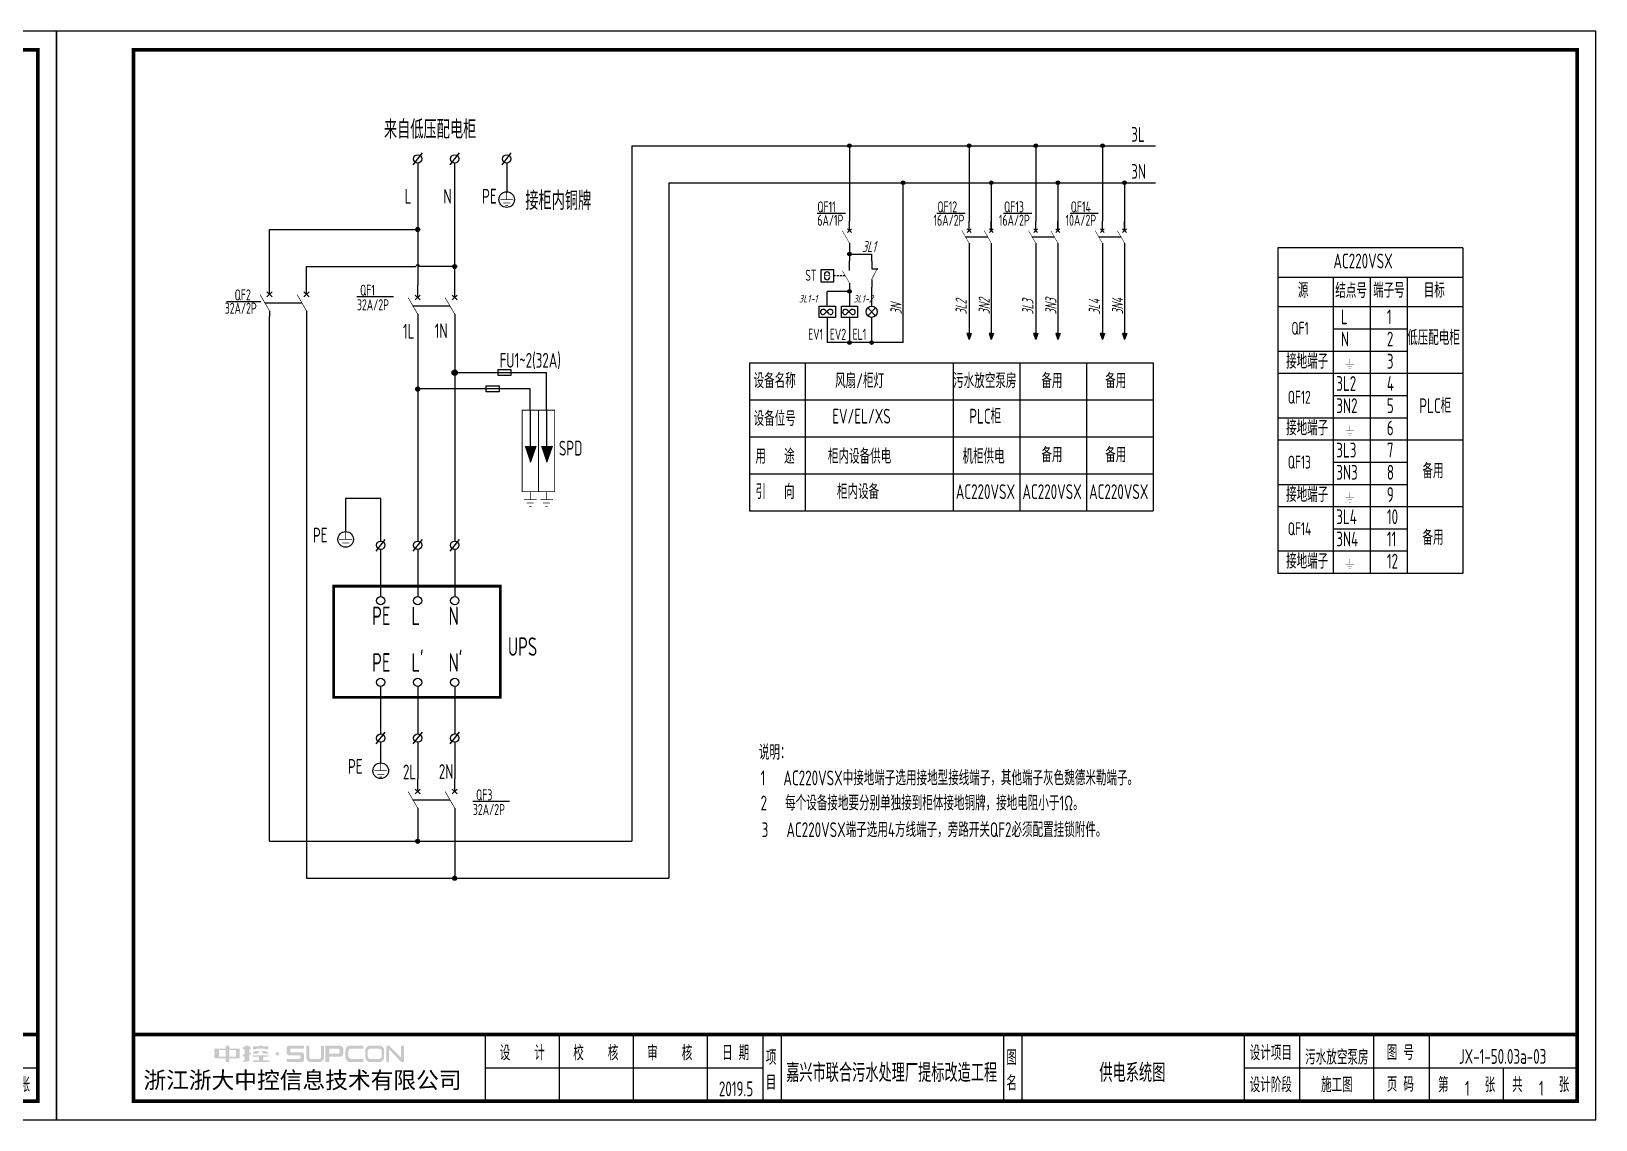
# Model space of a CAD drawing. Header units: millimetres. Extents: x 30557 to 235556, y -116603 to -73383.
# Drawn here: x 130521 to 134747, y -93635 to -90695 of the extents above; entities that cross this region are included whole.
import ezdxf
from ezdxf.enums import TextEntityAlignment as Align

# ---------------------------------------------------------------- set-up
doc = ezdxf.new("R2010")
doc.units = ezdxf.units.MM
doc.linetypes.add('DASHED2', pattern=[0.375, 0.25, -0.125])
doc.linetypes.add('ZWCAD_ISO02W100', pattern=[15, 12, -3])
for name, color, linetype in [('1', 3, 'Continuous'), ('ABDE_DENG', 4, 'Continuous'), ('AXIS', 4, 'Continuous'), ('HZ', 7, 'Continuous'), ('文本层', 2, 'Continuous')]:
    doc.layers.add(name, color=color, linetype=linetype)
doc.layers.add('_Drawing', color=7, linetype='Continuous', lineweight=25)
doc.styles.add('supcon', font='sceie.shx', dxfattribs={"width": 0.75, "height": 40, "bigfont": 'sceic.shx'})
doc.styles.add('SYS', font='romans.shx', dxfattribs={"width": 0.7})
doc.styles.add('Title', font='', dxfattribs={"height": 45})
doc.styles.add('宋体', font='')
doc.styles.get('Title').set_extended_font_data('SimHei')
doc.styles.get('宋体').set_extended_font_data('SimSun')

# ---------------------------------------------------------------- blocks, each defined once
blk = doc.blocks.new('S_301')
at = {"color": 0, "const_width": 0.3}
blk.add_lwpolyline([(0, -7.5), (-4.3, -0.06)], dxfattribs=at)
at = {"color": 0}
for points in [[(0, 0), (0, 5.72)], [(0, -7.5), (0, -10)]]:
    blk.add_lwpolyline(points, dxfattribs=at)
at = {"layer": 'HZ', "color": 7, "linetype": 'Continuous', "style": 'SYS', "width": 0.7, "flags": 1}
for tag in ['XYVALUE', 'VALUE']:
    blk.add_attdef(tag, text='', height=0.02, dxfattribs=at).set_placement((-0.55, 8.72), align=Align.MIDDLE)
blk = doc.blocks.new('1P断路器')
at = {"layer": '1', "color": 4}
for p, q in [((10913.1, 36538.9), (10903.8, 36530.3)), ((10913.1, 36530.3), (10903.8, 36538.9))]:
    blk.add_line(p, q, dxfattribs=at)
at = {"layer": 'ABDE_DENG', "linetype": 'Continuous', "xscale": 4, "yscale": 4, "zscale": 4}
blk.add_blockref('S_301', (10908.5, 36534.6), dxfattribs=at)
blk = doc.blocks.new('中控·SUPCON')
at = {"linetype": 'Continuous'}
h = blk.add_hatch(color=2, dxfattribs=at)
h.dxf.hatch_style = 1
h.paths.add_polyline_path([(34, 33), (20, 33), (20, 37), (15, 37), (15, 36), (15, 33), (0, 33), (0, 20), (13, 20), (15, 20), (15, 15), (20, 15), (20, 20), (22, 20), (34, 20)])
h.paths.add_polyline_path([(20, 30), (20, 31), (29, 31), (29, 22), (20, 22)], flags=16)
h.paths.add_polyline_path([(15, 30), (15, 22), (6, 22), (6, 31), (15, 31)], flags=16)
h.paths.add_polyline_path([(47, 32), (49, 32), (49, 35), (47, 35), (47, 37), (41, 37), (41, 35), (38, 35), (38, 32), (41, 32), (41, 25.8), (38, 25), (38, 22), (41, 22.8), (41, 18.3), (39, 17), (39, 15), (47, 16), (47, 24.5), (49, 25), (49, 28), (47, 27.5)])
h.paths.add_polyline_path([(61, 30), (55, 30), (52, 28), (52, 26), (58, 26)])
h.paths.add_polyline_path([(73, 28), (71, 28), (70, 30), (64, 30), (66, 26), (73, 26)])
h.paths.add_polyline_path([(73, 36), (64.6, 36), (64.6, 37), (60.4, 37), (60.4, 36), (52, 36), (52, 32), (56.8, 32), (56.8, 33.1), (68.2, 33.1), (68.2, 32), (73, 32)])
h.paths.add_polyline_path([(66, 22), (73, 22), (73, 24), (52, 24), (52, 22), (60, 22), (60, 17), (52, 17), (52, 15), (74, 15), (74, 17), (66, 17)])
h.paths.add_polyline_path([(82.7, 26.1, 1), (87.6, 26.1, 1)])
h.paths.add_polyline_path([(118, 28), (103.5, 28, -0.414214), (102.5, 29), (102.5, 32, -0.414214), (103.5, 33), (121, 33), (121, 37), (100.5, 37, 0.414214), (97.5, 34), (97.5, 27, 0.414214), (100.5, 24), (115, 24, -0.414214), (116, 23), (116, 20, -0.414214), (115, 19), (97.5, 19), (97.5, 15), (118, 15, 0.414214), (121, 18), (121, 25, 0.414214)])
h.paths.add_polyline_path([(128, 37), (124, 37), (124, 36), (124, 21, 0.414214), (130, 15), (142, 15, 0.414214), (148, 21), (148, 37), (144, 37), (144, 22, -0.414214), (141, 19), (131, 19, -0.414214), (128, 22)])
h.paths.add_polyline_path([(174, 26), (174, 33, 0.414214), (170, 37), (150, 37), (150, 36), (150, 15), (155, 15), (155, 22), (170, 22, 0.414214)])
h.paths.add_polyline_path([(167, 26), (155, 26), (155, 33), (167, 33, -0.414214), (169, 31), (169, 28, -0.414214)], flags=16)
h.paths.add_polyline_path([(201, 19), (185, 19, -0.414214), (181, 23), (181, 29, -0.414214), (185, 33), (201, 33), (201, 37), (183, 37, 0.414214), (177, 31), (177, 21, 0.414214), (183, 15), (201, 15)])
h.paths.add_polyline_path([(229, 21), (229, 31, 0.414214), (223, 37), (210, 37, 0.414214), (204, 31), (204, 21, 0.414214), (210, 15), (223, 15, 0.414214)])
h.paths.add_polyline_path([(207, 23), (207, 29, -0.414214), (211, 33), (222, 33, -0.414214), (226, 29), (226, 23, -0.414214), (222, 19), (211, 19, -0.414214)], flags=16)
h.paths.add_polyline_path([(236, 32.1), (252, 15), (256, 15), (256, 37), (252, 37), (252, 21), (236, 37), (232, 37), (232, 36), (232, 15), (236, 15)])
h = blk.add_hatch(color=2, dxfattribs=at)
h.dxf.hatch_style = 1
h.paths.add_polyline_path([(34, 33), (20, 33), (20, 37), (15, 37), (15, 36), (15, 33), (0, 33), (0, 20), (13, 20), (15, 20), (15, 15), (20, 15), (20, 20), (22, 20), (34, 20)])
h.paths.add_polyline_path([(20, 30), (20, 31), (29, 31), (29, 22), (20, 22)], flags=16)
h.paths.add_polyline_path([(15, 30), (15, 22), (6, 22), (6, 31), (15, 31)], flags=16)
h.paths.add_polyline_path([(47, 32), (49, 32), (49, 35), (47, 35), (47, 37), (41, 37), (41, 35), (38, 35), (38, 32), (41, 32), (41, 25.8), (38, 25), (38, 22), (41, 22.8), (41, 18.3), (39, 17), (39, 15), (47, 16), (47, 24.5), (49, 25), (49, 28), (47, 27.5)])
h.paths.add_polyline_path([(61, 30), (55, 30), (52, 28), (52, 26), (58, 26)])
h.paths.add_polyline_path([(73, 28), (71, 28), (70, 30), (64, 30), (66, 26), (73, 26)])
h.paths.add_polyline_path([(73, 36), (64.6, 36), (64.6, 37), (60.4, 37), (60.4, 36), (52, 36), (52, 32), (56.8, 32), (56.8, 33.1), (68.2, 33.1), (68.2, 32), (73, 32)])
h.paths.add_polyline_path([(66, 22), (73, 22), (73, 24), (52, 24), (52, 22), (60, 22), (60, 17), (52, 17), (52, 15), (74, 15), (74, 17), (66, 17)])
h.paths.add_polyline_path([(82.7, 26.1, 1), (87.6, 26.1, 1)])
h.paths.add_polyline_path([(118, 28), (103.5, 28, -0.414214), (102.5, 29), (102.5, 32, -0.414214), (103.5, 33), (121, 33), (121, 37), (100.5, 37, 0.414214), (97.5, 34), (97.5, 27, 0.414214), (100.5, 24), (115, 24, -0.414214), (116, 23), (116, 20, -0.414214), (115, 19), (97.5, 19), (97.5, 15), (118, 15, 0.414214), (121, 18), (121, 25, 0.414214)])
h.paths.add_polyline_path([(128, 37), (124, 37), (124, 36), (124, 21, 0.414214), (130, 15), (142, 15, 0.414214), (148, 21), (148, 37), (144, 37), (144, 22, -0.414214), (141, 19), (131, 19, -0.414214), (128, 22)])
h.paths.add_polyline_path([(174, 26), (174, 33, 0.414214), (170, 37), (150, 37), (150, 36), (150, 15), (155, 15), (155, 22), (170, 22, 0.414214)])
h.paths.add_polyline_path([(167, 26), (155, 26), (155, 33), (167, 33, -0.414214), (169, 31), (169, 28, -0.414214)], flags=16)
h.paths.add_polyline_path([(201, 19), (185, 19, -0.414214), (181, 23), (181, 29, -0.414214), (185, 33), (201, 33), (201, 37), (183, 37, 0.414214), (177, 31), (177, 21, 0.414214), (183, 15), (201, 15)])
h.paths.add_polyline_path([(229, 21), (229, 31, 0.414214), (223, 37), (210, 37, 0.414214), (204, 31), (204, 21, 0.414214), (210, 15), (223, 15, 0.414214)])
h.paths.add_polyline_path([(207, 23), (207, 29, -0.414214), (211, 33), (222, 33, -0.414214), (226, 29), (226, 23, -0.414214), (222, 19), (211, 19, -0.414214)], flags=16)
h.paths.add_polyline_path([(236, 32.1), (252, 15), (256, 15), (256, 37), (252, 37), (252, 21), (236, 37), (232, 37), (232, 36), (232, 15), (236, 15)])
h = blk.add_hatch(color=2, dxfattribs=at)
h.dxf.hatch_style = 1
h.paths.add_polyline_path([(34, 33), (20, 33), (20, 37), (15, 37), (15, 36), (15, 33), (0, 33), (0, 20), (13, 20), (15, 20), (15, 15), (20, 15), (20, 20), (22, 20), (34, 20)])
h.paths.add_polyline_path([(20, 30), (20, 31), (29, 31), (29, 22), (20, 22)], flags=16)
h.paths.add_polyline_path([(15, 30), (15, 22), (6, 22), (6, 31), (15, 31)], flags=16)
h.paths.add_polyline_path([(47, 32), (49, 32), (49, 35), (47, 35), (47, 37), (41, 37), (41, 35), (38, 35), (38, 32), (41, 32), (41, 25.8), (38, 25), (38, 22), (41, 22.8), (41, 18.3), (39, 17), (39, 15), (47, 16), (47, 24.5), (49, 25), (49, 28), (47, 27.5)])
h.paths.add_polyline_path([(61, 30), (55, 30), (52, 28), (52, 26), (58, 26)])
h.paths.add_polyline_path([(73, 28), (71, 28), (70, 30), (64, 30), (66, 26), (73, 26)])
h.paths.add_polyline_path([(73, 36), (64.6, 36), (64.6, 37), (60.4, 37), (60.4, 36), (52, 36), (52, 32), (56.8, 32), (56.8, 33.1), (68.2, 33.1), (68.2, 32), (73, 32)])
h.paths.add_polyline_path([(66, 22), (73, 22), (73, 24), (52, 24), (52, 22), (60, 22), (60, 17), (52, 17), (52, 15), (74, 15), (74, 17), (66, 17)])
h.paths.add_polyline_path([(82.7, 26.1, 1), (87.6, 26.1, 1)])
h.paths.add_polyline_path([(118, 28), (103.5, 28, -0.414214), (102.5, 29), (102.5, 32, -0.414214), (103.5, 33), (121, 33), (121, 37), (100.5, 37, 0.414214), (97.5, 34), (97.5, 27, 0.414214), (100.5, 24), (115, 24, -0.414214), (116, 23), (116, 20, -0.414214), (115, 19), (97.5, 19), (97.5, 15), (118, 15, 0.414214), (121, 18), (121, 25, 0.414214)])
h.paths.add_polyline_path([(128, 37), (124, 37), (124, 36), (124, 21, 0.414214), (130, 15), (142, 15, 0.414214), (148, 21), (148, 37), (144, 37), (144, 22, -0.414214), (141, 19), (131, 19, -0.414214), (128, 22)])
h.paths.add_polyline_path([(174, 26), (174, 33, 0.414214), (170, 37), (150, 37), (150, 36), (150, 15), (155, 15), (155, 22), (170, 22, 0.414214)])
h.paths.add_polyline_path([(167, 26), (155, 26), (155, 33), (167, 33, -0.414214), (169, 31), (169, 28, -0.414214)], flags=16)
h.paths.add_polyline_path([(201, 19), (185, 19, -0.414214), (181, 23), (181, 29, -0.414214), (185, 33), (201, 33), (201, 37), (183, 37, 0.414214), (177, 31), (177, 21, 0.414214), (183, 15), (201, 15)])
h.paths.add_polyline_path([(229, 21), (229, 31, 0.414214), (223, 37), (210, 37, 0.414214), (204, 31), (204, 21, 0.414214), (210, 15), (223, 15, 0.414214)])
h.paths.add_polyline_path([(207, 23), (207, 29, -0.414214), (211, 33), (222, 33, -0.414214), (226, 29), (226, 23, -0.414214), (222, 19), (211, 19, -0.414214)], flags=16)
h.paths.add_polyline_path([(236, 32.1), (252, 15), (256, 15), (256, 37), (252, 37), (252, 21), (236, 37), (232, 37), (232, 36), (232, 15), (236, 15)])
h = blk.add_hatch(color=2, dxfattribs=at)
h.dxf.hatch_style = 1
h.paths.add_polyline_path([(34, 33), (20, 33), (20, 37), (15, 37), (15, 36), (15, 33), (0, 33), (0, 20), (13, 20), (15, 20), (15, 15), (20, 15), (20, 20), (22, 20), (34, 20)])
h.paths.add_polyline_path([(20, 30), (20, 31), (29, 31), (29, 22), (20, 22)], flags=16)
h.paths.add_polyline_path([(15, 30), (15, 22), (6, 22), (6, 31), (15, 31)], flags=16)
h.paths.add_polyline_path([(47, 32), (49, 32), (49, 35), (47, 35), (47, 37), (41, 37), (41, 35), (38, 35), (38, 32), (41, 32), (41, 25.8), (38, 25), (38, 22), (41, 22.8), (41, 18.3), (39, 17), (39, 15), (47, 16), (47, 24.5), (49, 25), (49, 28), (47, 27.5)])
h.paths.add_polyline_path([(61, 30), (55, 30), (52, 28), (52, 26), (58, 26)])
h.paths.add_polyline_path([(73, 28), (71, 28), (70, 30), (64, 30), (66, 26), (73, 26)])
h.paths.add_polyline_path([(73, 36), (64.6, 36), (64.6, 37), (60.4, 37), (60.4, 36), (52, 36), (52, 32), (56.8, 32), (56.8, 33.1), (68.2, 33.1), (68.2, 32), (73, 32)])
h.paths.add_polyline_path([(66, 22), (73, 22), (73, 24), (52, 24), (52, 22), (60, 22), (60, 17), (52, 17), (52, 15), (74, 15), (74, 17), (66, 17)])
h.paths.add_polyline_path([(82.7, 26.1, 1), (87.6, 26.1, 1)])
h.paths.add_polyline_path([(118, 28), (103.5, 28, -0.414214), (102.5, 29), (102.5, 32, -0.414214), (103.5, 33), (121, 33), (121, 37), (100.5, 37, 0.414214), (97.5, 34), (97.5, 27, 0.414214), (100.5, 24), (115, 24, -0.414214), (116, 23), (116, 20, -0.414214), (115, 19), (97.5, 19), (97.5, 15), (118, 15, 0.414214), (121, 18), (121, 25, 0.414214)])
h.paths.add_polyline_path([(128, 37), (124, 37), (124, 36), (124, 21, 0.414214), (130, 15), (142, 15, 0.414214), (148, 21), (148, 37), (144, 37), (144, 22, -0.414214), (141, 19), (131, 19, -0.414214), (128, 22)])
h.paths.add_polyline_path([(174, 26), (174, 33, 0.414214), (170, 37), (150, 37), (150, 36), (150, 15), (155, 15), (155, 22), (170, 22, 0.414214)])
h.paths.add_polyline_path([(167, 26), (155, 26), (155, 33), (167, 33, -0.414214), (169, 31), (169, 28, -0.414214)], flags=16)
h.paths.add_polyline_path([(201, 19), (185, 19, -0.414214), (181, 23), (181, 29, -0.414214), (185, 33), (201, 33), (201, 37), (183, 37, 0.414214), (177, 31), (177, 21, 0.414214), (183, 15), (201, 15)])
h.paths.add_polyline_path([(229, 21), (229, 31, 0.414214), (223, 37), (210, 37, 0.414214), (204, 31), (204, 21, 0.414214), (210, 15), (223, 15, 0.414214)])
h.paths.add_polyline_path([(207, 23), (207, 29, -0.414214), (211, 33), (222, 33, -0.414214), (226, 29), (226, 23, -0.414214), (222, 19), (211, 19, -0.414214)], flags=16)
h.paths.add_polyline_path([(236, 32.1), (252, 15), (256, 15), (256, 37), (252, 37), (252, 21), (236, 37), (232, 37), (232, 36), (232, 15), (236, 15)])
h = blk.add_hatch(color=2, dxfattribs=at)
h.dxf.hatch_style = 1
h.paths.add_polyline_path([(34, 33), (20, 33), (20, 37), (15, 37), (15, 36), (15, 33), (0, 33), (0, 20), (13, 20), (15, 20), (15, 15), (20, 15), (20, 20), (22, 20), (34, 20)])
h.paths.add_polyline_path([(20, 30), (20, 31), (29, 31), (29, 22), (20, 22)], flags=16)
h.paths.add_polyline_path([(15, 30), (15, 22), (6, 22), (6, 31), (15, 31)], flags=16)
h.paths.add_polyline_path([(47, 32), (49, 32), (49, 35), (47, 35), (47, 37), (41, 37), (41, 35), (38, 35), (38, 32), (41, 32), (41, 25.8), (38, 25), (38, 22), (41, 22.8), (41, 18.3), (39, 17), (39, 15), (47, 16), (47, 24.5), (49, 25), (49, 28), (47, 27.5)])
h.paths.add_polyline_path([(61, 30), (55, 30), (52, 28), (52, 26), (58, 26)])
h.paths.add_polyline_path([(73, 28), (71, 28), (70, 30), (64, 30), (66, 26), (73, 26)])
h.paths.add_polyline_path([(73, 36), (64.6, 36), (64.6, 37), (60.4, 37), (60.4, 36), (52, 36), (52, 32), (56.8, 32), (56.8, 33.1), (68.2, 33.1), (68.2, 32), (73, 32)])
h.paths.add_polyline_path([(66, 22), (73, 22), (73, 24), (52, 24), (52, 22), (60, 22), (60, 17), (52, 17), (52, 15), (74, 15), (74, 17), (66, 17)])
h.paths.add_polyline_path([(82.7, 26.1, 1), (87.6, 26.1, 1)])
h.paths.add_polyline_path([(118, 28), (103.5, 28, -0.414214), (102.5, 29), (102.5, 32, -0.414214), (103.5, 33), (121, 33), (121, 37), (100.5, 37, 0.414214), (97.5, 34), (97.5, 27, 0.414214), (100.5, 24), (115, 24, -0.414214), (116, 23), (116, 20, -0.414214), (115, 19), (97.5, 19), (97.5, 15), (118, 15, 0.414214), (121, 18), (121, 25, 0.414214)])
h.paths.add_polyline_path([(128, 37), (124, 37), (124, 36), (124, 21, 0.414214), (130, 15), (142, 15, 0.414214), (148, 21), (148, 37), (144, 37), (144, 22, -0.414214), (141, 19), (131, 19, -0.414214), (128, 22)])
h.paths.add_polyline_path([(174, 26), (174, 33, 0.414214), (170, 37), (150, 37), (150, 36), (150, 15), (155, 15), (155, 22), (170, 22, 0.414214)])
h.paths.add_polyline_path([(167, 26), (155, 26), (155, 33), (167, 33, -0.414214), (169, 31), (169, 28, -0.414214)], flags=16)
h.paths.add_polyline_path([(201, 19), (185, 19, -0.414214), (181, 23), (181, 29, -0.414214), (185, 33), (201, 33), (201, 37), (183, 37, 0.414214), (177, 31), (177, 21, 0.414214), (183, 15), (201, 15)])
h.paths.add_polyline_path([(229, 21), (229, 31, 0.414214), (223, 37), (210, 37, 0.414214), (204, 31), (204, 21, 0.414214), (210, 15), (223, 15, 0.414214)])
h.paths.add_polyline_path([(207, 23), (207, 29, -0.414214), (211, 33), (222, 33, -0.414214), (226, 29), (226, 23, -0.414214), (222, 19), (211, 19, -0.414214)], flags=16)
h.paths.add_polyline_path([(236, 32.1), (252, 15), (256, 15), (256, 37), (252, 37), (252, 21), (236, 37), (232, 37), (232, 36), (232, 15), (236, 15)])
h = blk.add_hatch(color=2, dxfattribs=at)
h.dxf.hatch_style = 1
h.paths.add_polyline_path([(34, 33), (20, 33), (20, 37), (15, 37), (15, 36), (15, 33), (0, 33), (0, 20), (13, 20), (15, 20), (15, 15), (20, 15), (20, 20), (22, 20), (34, 20)])
h.paths.add_polyline_path([(20, 30), (20, 31), (29, 31), (29, 22), (20, 22)], flags=16)
h.paths.add_polyline_path([(15, 30), (15, 22), (6, 22), (6, 31), (15, 31)], flags=16)
h.paths.add_polyline_path([(47, 32), (49, 32), (49, 35), (47, 35), (47, 37), (41, 37), (41, 35), (38, 35), (38, 32), (41, 32), (41, 25.8), (38, 25), (38, 22), (41, 22.8), (41, 18.3), (39, 17), (39, 15), (47, 16), (47, 24.5), (49, 25), (49, 28), (47, 27.5)])
h.paths.add_polyline_path([(61, 30), (55, 30), (52, 28), (52, 26), (58, 26)])
h.paths.add_polyline_path([(73, 28), (71, 28), (70, 30), (64, 30), (66, 26), (73, 26)])
h.paths.add_polyline_path([(73, 36), (64.6, 36), (64.6, 37), (60.4, 37), (60.4, 36), (52, 36), (52, 32), (56.8, 32), (56.8, 33.1), (68.2, 33.1), (68.2, 32), (73, 32)])
h.paths.add_polyline_path([(66, 22), (73, 22), (73, 24), (52, 24), (52, 22), (60, 22), (60, 17), (52, 17), (52, 15), (74, 15), (74, 17), (66, 17)])
h.paths.add_polyline_path([(82.7, 26.1, 1), (87.6, 26.1, 1)])
h.paths.add_polyline_path([(118, 28), (103.5, 28, -0.414214), (102.5, 29), (102.5, 32, -0.414214), (103.5, 33), (121, 33), (121, 37), (100.5, 37, 0.414214), (97.5, 34), (97.5, 27, 0.414214), (100.5, 24), (115, 24, -0.414214), (116, 23), (116, 20, -0.414214), (115, 19), (97.5, 19), (97.5, 15), (118, 15, 0.414214), (121, 18), (121, 25, 0.414214)])
h.paths.add_polyline_path([(128, 37), (124, 37), (124, 36), (124, 21, 0.414214), (130, 15), (142, 15, 0.414214), (148, 21), (148, 37), (144, 37), (144, 22, -0.414214), (141, 19), (131, 19, -0.414214), (128, 22)])
h.paths.add_polyline_path([(174, 26), (174, 33, 0.414214), (170, 37), (150, 37), (150, 36), (150, 15), (155, 15), (155, 22), (170, 22, 0.414214)])
h.paths.add_polyline_path([(167, 26), (155, 26), (155, 33), (167, 33, -0.414214), (169, 31), (169, 28, -0.414214)], flags=16)
h.paths.add_polyline_path([(201, 19), (185, 19, -0.414214), (181, 23), (181, 29, -0.414214), (185, 33), (201, 33), (201, 37), (183, 37, 0.414214), (177, 31), (177, 21, 0.414214), (183, 15), (201, 15)])
h.paths.add_polyline_path([(229, 21), (229, 31, 0.414214), (223, 37), (210, 37, 0.414214), (204, 31), (204, 21, 0.414214), (210, 15), (223, 15, 0.414214)])
h.paths.add_polyline_path([(207, 23), (207, 29, -0.414214), (211, 33), (222, 33, -0.414214), (226, 29), (226, 23, -0.414214), (222, 19), (211, 19, -0.414214)], flags=16)
h.paths.add_polyline_path([(236, 32.1), (252, 15), (256, 15), (256, 37), (252, 37), (252, 21), (236, 37), (232, 37), (232, 36), (232, 15), (236, 15)])
blk = doc.blocks.new('supcon图框')
at = {"linetype": 'Continuous'}
for p, q in [((6145.7, 4361.7), (1987.7, 4361.7)), ((1987.7, 4361.7), (1987.7, 1421.7)), ((6145.7, 1421.7), (6145.7, 4361.7)), ((1987.7, 1421.7), (6145.7, 1421.7))]:
    blk.add_line(p, q, dxfattribs=at)
for p, q in [((3145.7, 1651.7), (3145.7, 1471.7)), ((3345.7, 1651.7), (3345.7, 1471.7)), ((3545.7, 1651.7), (3545.7, 1471.7)), ((3745.7, 1651.7), (3745.7, 1471.7)), ((3895.7, 1651.7), (3895.7, 1471.7)), ((3945.7, 1651.7), (3945.7, 1471.7)), ((4545.7, 1651.7), (4545.7, 1471.7)), ((4595.7, 1651.7), (4595.7, 1471.7)), ((5195.7, 1651.7), (5195.7, 1471.7)), ((5345.7, 1651.7), (5345.7, 1471.7)), ((5545.7, 1651.7), (5545.7, 1471.7)), ((5695.7, 1651.7), (5695.7, 1471.7)), ((3145.7, 1561.7), (3895.7, 1561.7)), ((5195.7, 1561.7), (6095.7, 1561.7)), ((5895.7, 1561.7), (5895.7, 1471.7))]:
    blk.add_line(p, q)
at = {"linetype": 'Continuous', "const_width": 10}
blk.add_lwpolyline([(2195.7, 4311.7), (6095.7, 4311.7), (6095.7, 1471.7), (2195.7, 1471.7)], close=True, dxfattribs=at)
blk.add_lwpolyline([(2195.7, 1651.7), (6095.7, 1651.7)], dxfattribs=at)
at = {"linetype": 'Continuous', "xscale": 2, "yscale": 2, "zscale": 2}
blk.add_blockref('中控·SUPCON', (2414.6, 1547.7), dxfattribs=at)
at = {"style": 'supcon', "width": 0.75}
for s, p in [('设    计', (3246.2, 1604.2)), ('校    核', (3444.8, 1604.2)), ('审    核', (3644.5, 1604.2)), ('日 期', (3822.5, 1604.2)), ('项', (3918.2, 1590.7)), ('图', (4568.2, 1590.7)), ('设计项目', (5268, 1604.2)), ('图 号', (5618, 1604.2)), ('目', (3918.2, 1522.9)), ('名', (4568.2, 1522.9)), ('设计阶段', (5268, 1518.1)), ('施工图', (5446.5, 1518.1)), ('页 码', (5618, 1518.1)), ('第      张', (5797, 1518.1)), ('共      张', (5997, 1518.1))]:
    blk.add_text(s, height=40, dxfattribs=at).set_placement(p, align=Align.MIDDLE)
at = {"style": 'Title'}
blk.add_text('浙江浙大中控信息技术有限公司', height=45, dxfattribs=at).set_placement((2222.8, 1506.2))
blk = doc.blocks.new('XX')
at = {"layer": 'ABDE_DENG', "linetype": 'Continuous'}
for p, q in [((-4.5, 0), (-5.5, 0)), ((-3, 0), (-4, 0)), ((-1.5, 0), (-2.5, 0)), ((0, 0), (-1, 0))]:
    blk.add_line(p, q, dxfattribs=at)
blk = doc.blocks.new('温控开关')
at = {"color": 4, "lineweight": -3}
for p, q in [((10981.5, 36493.3), (10981.5, 36523.3)), ((10981.5, 36523.3), (11011.5, 36523.3)), ((11011.5, 36523.3), (11011.5, 36508.3)), ((11011.5, 36493.3), (10981.5, 36493.3)), ((11011.5, 36508.3), (11011.5, 36493.3))]:
    blk.add_line(p, q, dxfattribs=at)
for centre, start, end in [((10995.9, 36511.4), 1.6021, 178.3979), ((10995.9, 36505.2), 181.6021, 358.3979)]:
    blk.add_arc(centre, 6.46, start, end, dxfattribs=at)
at = {"layer": 'ABDE_DENG', "linetype": 'Continuous'}
for name, p, xscale, yscale, zscale in [('S_301', (11049.8, 36521.1), 4, 4, 4), ('XX', (11039, 36508.3), 5, 5, 5)]:
    blk.add_blockref(name, p, dxfattribs=dict(at, xscale=xscale, yscale=yscale, zscale=zscale))
at = {"layer": '1', "color": 4, "style": '宋体', "width": 0.75}
blk.add_text('I', height=15, rotation=90.2156, dxfattribs=at).set_placement((11003.4, 36504.3))
blk = doc.blocks.new('风扇')
at = {"layer": 'AXIS', "color": 0, "linetype": 'ByBlock'}
blk.add_lwpolyline([(10385.5, 36501.6), (10434.1, 36501.6), (10434.1, 36467.7), (10385.5, 36467.7)], close=True, dxfattribs=at)
for centre, radius, start, end in [((10397.1, 36484.3), 7.7, 64.0101, 295.9899), ((10334.7, 36401.1), 111.5, 43.1584, 53.9119), ((10498.1, 36382.6), 136.1, 127.0612, 135.8685), ((10419.5, 36484.3), 7.7, 244.0101, 115.9899)]:
    blk.add_arc(centre, radius, start, end, dxfattribs=at)
blk = doc.blocks.new('S_302')
at = {"color": 0, "linetype": 'Continuous'}
for p, q in [((0, 3.75), (0, 0)), ((0, 0), (2.98, 0))]:
    blk.add_line(p, q, dxfattribs=at)
at = {"color": 0, "linetype": 'Continuous', "const_width": 0.3}
blk.add_lwpolyline([(0, -5), (2.78, 0.46)], dxfattribs=at)
at = {"color": 0, "linetype": 'Continuous'}
blk.add_lwpolyline([(0, -5), (0, -8.75)], dxfattribs=at)
at = {"color": 0, "linetype": 'Continuous', "style": 'SYS', "width": 0.7, "flags": 1}
for tag in ['XYVALUE', 'VALUE']:
    blk.add_attdef(tag, text='', height=0.02, dxfattribs=at).set_placement((2.5, 6.75), align=Align.MIDDLE)
blk = doc.blocks.new('常闭开关')
at = {"layer": 'ABDE_DENG', "linetype": 'Continuous', "xscale": 5, "yscale": 5, "zscale": 5}
blk.add_blockref('S_302', (10573.1, 36568.2), dxfattribs=at)

msp = doc.modelspace()

# ---------------------------------------------------------------- hatches: boundary and pattern name
h = msp.add_hatch(color=256)
h.dxf.hatch_style = 1
h.paths.add_polyline_path([(132735.8, -91004.4, 1), (132725.8, -91004.4, 1)])
h = msp.add_hatch(color=256)
h.dxf.hatch_style = 1
h.paths.add_polyline_path([(133059, -91004.4, 1), (133049, -91004.4, 1)])
h = msp.add_hatch(color=256)
h.dxf.hatch_style = 1
h.paths.add_polyline_path([(133239, -91004.4, 1), (133229, -91004.4, 1)])
h = msp.add_hatch(color=256)
h.dxf.hatch_style = 1
h.paths.add_polyline_path([(133419.4, -91004.4, 1), (133409.4, -91004.4, 1)])
h = msp.add_hatch(color=256)
h.dxf.hatch_style = 1
h.paths.add_polyline_path([(132880.8, -91104.4, 1), (132870.8, -91104.4, 1)])
h = msp.add_hatch(color=256)
h.dxf.hatch_style = 1
h.paths.add_polyline_path([(133119, -91104.4, 1), (133109, -91104.4, 1)])
h = msp.add_hatch(color=256)
h.dxf.hatch_style = 1
h.paths.add_polyline_path([(133299, -91104.4, 1), (133289, -91104.4, 1)])
h = msp.add_hatch(color=256)
h.dxf.hatch_style = 1
h.paths.add_polyline_path([(133479, -91104.4, 1), (133469, -91104.4, 1)])
h = msp.add_hatch(color=256)
h.dxf.hatch_style = 1
h.paths.add_polyline_path([(132735.8, -91297.3, 1), (132725.8, -91297.3, 1)])
h = msp.add_hatch(color=256)
h.dxf.hatch_style = 1
h.paths.add_polyline_path([(132735.8, -91398, 1), (132725.8, -91398, 1)])
h = msp.add_hatch(color=256)
h.dxf.hatch_style = 1
h.paths.add_polyline_path([(132735.8, -91536.3, 1), (132725.8, -91536.3, 1)])
h = msp.add_hatch(color=256)
h.dxf.hatch_style = 1
h.paths.add_polyline_path([(132795.8, -91536.3, 1), (132785.8, -91536.3, 1)])
at = {"layer": '1'}
h = msp.add_hatch(color=7, dxfattribs=at)
h.paths.add_polyline_path([(131564.6, -91225.4, 0.414214), (131559.2, -91230.8), (131564.6, -91230.8)])
h.paths.add_polyline_path([(131564.6, -91225.4), (131564.6, -91230.8), (131570, -91230.8, 0.414214)])
h.paths.add_polyline_path([(131570, -91230.8), (131559.2, -91230.8, 1)])
h = msp.add_hatch(color=7, dxfattribs=at)
h.paths.add_polyline_path([(131664.6, -91325.4, 0.414214), (131659.2, -91330.8), (131664.6, -91330.8)])
h.paths.add_polyline_path([(131664.6, -91325.4), (131664.6, -91330.8), (131670, -91330.8, 0.414214)])
h.paths.add_polyline_path([(131670, -91330.8), (131659.2, -91330.8, 1)])
for color, points in [(1, [(133054, -91511.4), (133048.3, -91511.4), (133054, -91528.3), (133059.6, -91511.4)]), (150, [(133119.6, -91511.4), (133114, -91511.4), (133108.4, -91511.4), (133114, -91528.3)]), (1, [(133234, -91511.4), (133228.3, -91511.4), (133234, -91528.3), (133239.6, -91511.4)]), (150, [(133299.6, -91511.4), (133294, -91511.4), (133288.4, -91511.4), (133294, -91528.3)]), (1, [(133414, -91511.4), (133408.3, -91511.4), (133414, -91528.3), (133419.6, -91511.4)]), (150, [(133479.6, -91511.4), (133474, -91511.4), (133468.4, -91511.4), (133474, -91528.3)]), (0, [(131868.7, -91815.6), (131853.7, -91815.6), (131868.7, -91860.6), (131883.7, -91815.6)]), (0, [(131912.7, -91815.6), (131897.7, -91815.6), (131912.7, -91860.6), (131927.7, -91815.6)])]:
    msp.add_hatch(color=color, dxfattribs=at).paths.add_polyline_path(points)
h = msp.add_hatch(color=7, dxfattribs=at)
h.paths.add_polyline_path([(131664.6, -91610, 0.414214), (131657.4, -91617.2), (131664.6, -91617.2)])
h.paths.add_polyline_path([(131664.6, -91610), (131664.6, -91617.2), (131671.8, -91617.2, 0.414214)])
h.paths.add_polyline_path([(131671.8, -91617.2), (131657.4, -91617.2, 1)])
h = msp.add_hatch(color=7, dxfattribs=at)
h.paths.add_polyline_path([(131564.5, -91654.6, 0.414214), (131557.3, -91661.8), (131564.5, -91661.8)])
h.paths.add_polyline_path([(131564.5, -91654.6), (131564.5, -91661.8), (131571.7, -91661.8, 0.414214)])
h.paths.add_polyline_path([(131571.7, -91661.8), (131557.3, -91661.8, 1)])
h = msp.add_hatch(color=7, dxfattribs=at)
h.paths.add_polyline_path([(131564.4, -92877.8, 0.414214), (131559, -92883.2), (131564.4, -92883.2)])
h.paths.add_polyline_path([(131564.4, -92877.8), (131564.4, -92883.2), (131569.8, -92883.2, 0.414214)])
h.paths.add_polyline_path([(131569.8, -92883.2), (131559, -92883.2, 1)])
h = msp.add_hatch(color=7, dxfattribs=at)
h.paths.add_polyline_path([(131664.4, -92977.8, 0.414214), (131659, -92983.2), (131664.4, -92983.2)])
h.paths.add_polyline_path([(131664.4, -92977.8), (131664.4, -92983.2), (131669.8, -92983.2, 0.414214)])
h.paths.add_polyline_path([(131669.8, -92983.2), (131659, -92983.2, 1)])

# ---------------------------------------------------------------- linework, layer by layer
at = {"color": 1}
for p, q in [((132142.6, -91004.4), (133557.5, -91004.4)), ((131164.4, -91371.5), (131164.4, -91230.8)), ((131164.4, -91230.8), (131564.6, -91230.8)), ((131164.4, -92883.2), (131164.4, -91465.8)), ((131564.6, -91474.6), (131564.6, -92072.5)), ((131164.4, -92883.2), (132142.6, -92883.2))]:
    msp.add_line(p, q, dxfattribs=at)
at = {"color": 150, "linetype": 'Continuous'}
msp.add_line((131664.6, -91380.3), (131664.6, -91051.3), dxfattribs=at)
at = {"color": 150}
for p, q in [((132242.6, -91104.4), (133557.5, -91104.4)), ((132875.8, -91536.3), (132875.8, -91104.4)), ((131264.4, -91371.5), (131264.4, -91330.8)), ((131264.4, -91330.8), (131559.6, -91330.8)), ((131669.6, -91330.8), (131569.6, -91330.8)), ((131264.4, -91465.8), (131264.4, -92983.2)), ((131664.6, -91474.6), (131664.6, -92072.5)), ((131264.4, -92983.2), (132242.6, -92983.2))]:
    msp.add_line(p, q, dxfattribs=at)
at = {"linetype": 'Continuous'}
for p, q in [((132643.7, -91187.1), (132719.9, -91187.1)), ((132966.8, -91187.1), (133043, -91187.1)), ((133146.8, -91187.1), (133223, -91187.1)), ((133326.8, -91187.1), (133403, -91187.1)), ((131047.9, -91424.9), (131141.2, -91424.9)), ((131400.1, -91411.9), (131499.1, -91411.9)), ((133190.8, -91590.9), (133190.8, -91990.9)), ((131713.4, -92775.3), (131812.3, -92775.3))]:
    msp.add_line(p, q, dxfattribs=at)
at = {"color": 4}
for p, q in [((133044.3, -91250.8), (133104.3, -91250.8)), ((133224.3, -91250.8), (133284.3, -91250.8)), ((133404.3, -91250.8), (133464.3, -91250.8))]:
    msp.add_line(p, q, dxfattribs=at)
at = {"color": 1, "lineweight": -3}
for p, q in [((132730.8, -91297.3), (132790.8, -91297.3)), ((132790.8, -91297.3), (132790.8, -91316.3))]:
    msp.add_line(p, q, dxfattribs=at)
at = {"lineweight": -3}
for p, q in [((134387.5, -91280.1), (133887.5, -91280.1)), ((133887.5, -91280.1), (133887.5, -92160.1)), ((134387.5, -91280.1), (134387.5, -92160.1)), ((134387.5, -91360.1), (133887.5, -91360.1)), ((134037.5, -91360.1), (134037.5, -92160.1)), ((134137.5, -91360.1), (134137.5, -92160.1)), ((134237.5, -91360.1), (134237.5, -92160.1)), ((134387.5, -91440.1), (133887.5, -91440.1)), ((134237.5, -91500.1), (134037.5, -91500.1)), ((134237.5, -91560.1), (133887.5, -91560.1)), ((132460.8, -91590.9), (133550.8, -91590.9)), ((132460.8, -91590.9), (132460.8, -91990.9)), ((132610.8, -91590.9), (132610.8, -91990.9)), ((133010.8, -91590.9), (133010.8, -91990.9)), ((133190.8, -91590.9), (133190.8, -91990.9)), ((133370.8, -91590.9), (133370.8, -91990.9)), ((133550.8, -91590.9), (133550.8, -91990.9)), ((131664.6, -91617.2), (131912.7, -91617.2)), ((131664.6, -91618.6), (131664.6, -91618.6)), ((131912.7, -91718.6), (131912.7, -91617.2)), ((134387.5, -91620.1), (133887.5, -91620.1)), ((131868.7, -91661.2), (131564.6, -91661.2)), ((131868.7, -91718.6), (131868.7, -91661.2)), ((132460.8, -91690.9), (133550.8, -91690.9)), ((134237.5, -91680.1), (134037.5, -91680.1)), ((134237.5, -91740.1), (133887.5, -91740.1)), ((132460.8, -91790.9), (133550.8, -91790.9)), ((134387.5, -91800.1), (133887.5, -91800.1)), ((134237.5, -91860.1), (134037.5, -91860.1)), ((132460.8, -91890.9), (133550.8, -91890.9)), ((134237.5, -91920.1), (133887.5, -91920.1)), ((132460.8, -91990.9), (133550.8, -91990.9)), ((134387.5, -91980.1), (133887.5, -91980.1)), ((131671.5, -92074.9), (131671.5, -92074.9)), ((134237.5, -92040.1), (134037.5, -92040.1)), ((134237.5, -92100.1), (133887.5, -92100.1)), ((134387.5, -92160.1), (133887.5, -92160.1))]:
    msp.add_line(p, q, dxfattribs=at)
at = {"color": 4, "linetype": 'DASHED2'}
for p, q in [((131151.5, -91428.5), (131251.5, -91428.5)), ((131551.8, -92771.5), (131651.8, -92771.5))]:
    msp.add_line(p, q, dxfattribs=at)
at = {"color": 4, "linetype": 'ZWCAD_ISO02W100', "lineweight": -3, "ltscale": 0.1}
msp.add_line((131551.8, -91437.3), (131651.7, -91437.3), dxfattribs=at)
at = {"color": 60, "lineweight": -3}
for p, q in [((131464.7, -91957.6), (131370, -91957.6)), ((131370, -91957.6), (131370, -92047)), ((131464.7, -92072.4), (131464.7, -91957.6)), ((131464.6, -92671.8), (131464.6, -92615.9))]:
    msp.add_line(p, q, dxfattribs=at)
at = {"lineweight": -3}
for points in [[(131781.7, -91609.3), (131816.2, -91609.3), (131816.2, -91625.1), (131781.7, -91625.1)], [(131749.7, -91653.3), (131784.2, -91653.3), (131784.2, -91669.1), (131749.7, -91669.1)]]:
    msp.add_lwpolyline(points, close=True, dxfattribs=at)
for points, const_width in [([(131846.7, -91939.1), (131890.7, -91939.1), (131890.7, -91718.6), (131846.7, -91718.6)], 2.25), ([(131890.7, -91939.1), (131934.7, -91939.1), (131934.7, -91718.6), (131890.7, -91718.6)], 2.25), ([(131337.8, -92194.2), (131337.8, -92494.2), (131787.8, -92494.2), (131787.8, -92194.2)], 7.5)]:
    msp.add_lwpolyline(points, close=True, dxfattribs=dict(at, const_width=const_width))
for centre in [(132730.8, -91004.4), (133054, -91004.4), (133234, -91004.4), (133414.4, -91004.4), (132875.8, -91104.4), (133114, -91104.4), (133294, -91104.4), (133474, -91104.4), (132730.8, -91297.3), (132730.8, -91398), (132730.8, -91536.3), (132790.8, -91536.3)]:
    msp.add_circle(centre, 5)
at = {"color": 150}
msp.add_arc((131564.6, -91330.8), 5, 360, 180, dxfattribs=at)
at = {"layer": '1', "color": 1, "linetype": 'Continuous'}
for p, q in [((132730.8, -91004.4), (132730.8, -91208.1)), ((133054, -91004.4), (133054, -91208.1)), ((133234, -91004.4), (133234, -91208.1)), ((133414, -91004.4), (133414, -91208.1)), ((131564.6, -91051.3), (131564.6, -91380.2)), ((132730.8, -91278.8), (132730.8, -91315.8)), ((133054, -91278.8), (133054, -91511.4)), ((133234, -91278.8), (133234, -91511.4)), ((133414, -91278.8), (133414, -91511.4)), ((132730.8, -91386.6), (132730.8, -91437.8)), ((133048.3, -91511.4), (133054, -91528.3)), ((133054, -91511.4), (133048.3, -91511.4)), ((133054, -91511.4), (133059.6, -91511.4)), ((133059.6, -91511.4), (133054, -91528.3)), ((133228.3, -91511.4), (133234, -91528.3)), ((133234, -91511.4), (133228.3, -91511.4)), ((133234, -91511.4), (133239.6, -91511.4)), ((133239.6, -91511.4), (133234, -91528.3)), ((133408.3, -91511.4), (133414, -91528.3)), ((133414, -91511.4), (133408.3, -91511.4)), ((133414, -91511.4), (133419.6, -91511.4)), ((133419.6, -91511.4), (133414, -91528.3)), ((131564.6, -92095), (131564.6, -92222.2)), ((131564.6, -92465.2), (131564.6, -92593.4)), ((131564.6, -92615.9), (131564.6, -92714.4)), ((131564.6, -92808.8), (131564.6, -92883.2))]:
    msp.add_line(p, q, dxfattribs=at)
at = {"layer": '1', "color": 7}
for p, q in [((131552.1, -91056), (131577.1, -91024.1)), ((131652.1, -91056), (131677.1, -91024.1)), ((131792.4, -91056), (131817.4, -91024.1)), ((131452.1, -92099.6), (131477.1, -92067.7)), ((131452.1, -92099.6), (131477.1, -92067.7)), ((131552.1, -92099.6), (131577.1, -92067.8)), ((131552.1, -92099.6), (131577.1, -92067.8)), ((131452.1, -92620.5), (131477, -92588.7)), ((131552.1, -92620.5), (131577.1, -92588.7))]:
    msp.add_line(p, q, dxfattribs=at)
at = {"layer": '1', "color": 60, "ltscale": 0.5}
msp.add_line((131804.9, -91051.3), (131804.9, -91128.6), dxfattribs=at)
at = {"layer": '1', "color": 150}
for p, q in [((133114, -91104.4), (133114, -91233.8)), ((133294, -91104.4), (133294, -91233.8)), ((133474, -91104.4), (133474, -91233.8)), ((133114, -91267.6), (133114, -91511.5)), ((133294, -91267.6), (133294, -91511.5)), ((133474, -91267.6), (133474, -91511.5)), ((133114, -91511.4), (133108.4, -91511.4)), ((133108.4, -91511.4), (133114, -91528.2)), ((133108.4, -91511.4), (133114, -91528.3)), ((133119.6, -91511.4), (133114, -91528.2)), ((133114, -91511.4), (133119.6, -91511.4)), ((133119.6, -91511.4), (133114, -91528.3)), ((133294, -91511.4), (133288.4, -91511.4)), ((133288.4, -91511.4), (133294, -91528.2)), ((133288.4, -91511.4), (133294, -91528.3)), ((133299.6, -91511.4), (133294, -91528.2)), ((133294, -91511.4), (133299.6, -91511.4)), ((133299.6, -91511.4), (133294, -91528.3)), ((133474, -91511.4), (133468.4, -91511.4)), ((133468.4, -91511.4), (133474, -91528.2)), ((133468.4, -91511.4), (133474, -91528.3)), ((133479.6, -91511.4), (133474, -91528.2)), ((133474, -91511.4), (133479.6, -91511.4)), ((133479.6, -91511.4), (133474, -91528.3)), ((131664.6, -92095), (131664.6, -92222.2)), ((131664.6, -92465.2), (131664.6, -92593.4)), ((131664.6, -92615.9), (131664.6, -92714.4)), ((131664.6, -92808.8), (131664.6, -92983.2))]:
    msp.add_line(p, q, dxfattribs=at)
at = {"layer": '1', "color": 0}
for p, q in [((132801.6, -91442.2), (132780.1, -91463.7)), ((132801.6, -91463.7), (132780.1, -91442.2)), ((131652.1, -92099.6), (131677.1, -92067.8)), ((131652.1, -92099.6), (131677.1, -92067.8)), ((131652.1, -92620.5), (131677.1, -92588.7))]:
    msp.add_line(p, q, dxfattribs=at)
at = {"layer": '1', "color": 0, "linetype": 'Continuous'}
for p, q in [((131868.7, -91718.6), (131868.7, -91815.6)), ((131912.7, -91718.6), (131912.7, -91815.6)), ((131883.7, -91815.6), (131868.7, -91860.6)), ((131927.7, -91815.6), (131912.7, -91860.6))]:
    msp.add_line(p, q, dxfattribs=at)
at = {"layer": '1', "color": 60}
for p, q in [((131464.6, -92222.2), (131464.6, -92094.9)), ((131464.6, -92593.4), (131464.6, -92465.2))]:
    msp.add_line(p, q, dxfattribs=at)
at = {"layer": '1', "color": 0}
for points, const_width in [([(131787.9, -91150), (131822, -91150)], 1.62), ([(131804.9, -91128.9), (131804.9, -91150)], 1.62), ([(131796, -91159.5), (131814.4, -91159.5)], 1.62), ([(131801.6, -91166.5), (131808.7, -91166.5)], 1.62), ([(134070.8, -91594.6), (134093.5, -91594.6)], 1.08), ([(134076.2, -91600.9), (134088.5, -91600.9)], 1.08), ([(134079.9, -91607.5), (134084.7, -91607.5)], 1.08), ([(134082.1, -91580.5), (134082.1, -91594.6)], 1.08), ([(134070.8, -91774.6), (134093.5, -91774.6)], 1.08), ([(134076.2, -91780.9), (134088.5, -91780.9)], 1.08), ([(134082.1, -91760.5), (134082.1, -91774.6)], 1.08), ([(134079.9, -91787.5), (134084.7, -91787.5)], 1.08), ([(134082.1, -91940.5), (134082.1, -91954.6)], 1.08), ([(134070.8, -91954.6), (134093.5, -91954.6)], 1.08), ([(134076.2, -91960.9), (134088.5, -91960.9)], 1.08), ([(134079.9, -91967.5), (134084.7, -91967.5)], 1.08), ([(131353, -92068), (131387, -92068)], 1.62), ([(131361, -92077.5), (131379.5, -92077.5)], 1.62), ([(131370, -92047), (131370, -92068)], 1.62), ([(134082.1, -92120.5), (134082.1, -92134.6)], 1.08), ([(134070.8, -92134.6), (134093.5, -92134.6)], 1.08), ([(134076.2, -92140.9), (134088.5, -92140.9)], 1.08), ([(134079.9, -92147.5), (134084.7, -92147.5)], 1.08), ([(131447.5, -92692.9), (131481.6, -92692.9)], 1.62), ([(131455.6, -92702.3), (131474.1, -92702.3)], 1.62), ([(131461.3, -92709.4), (131468.4, -92709.4)], 1.62), ([(131464.6, -92671.8), (131464.6, -92692.9)], 1.62)]:
    msp.add_lwpolyline(points, dxfattribs=dict(at, const_width=const_width))
at = {"layer": '1', "color": 2, "const_width": 1.62}
for points in [[(131868.7, -91939.1), (131868.7, -91960.2)], [(131912.7, -91939.1), (131912.7, -91960.2)], [(131885.7, -91960.2), (131851.7, -91960.2)], [(131877.7, -91969.7), (131859.2, -91969.7)], [(131872, -91979.6), (131864.9, -91979.6)], [(131929.7, -91960.2), (131895.6, -91960.2)], [(131921.6, -91969.7), (131903.2, -91969.7)], [(131916, -91979.6), (131908.9, -91979.6)]]:
    msp.add_lwpolyline(points, dxfattribs=at)
at = {"layer": '1', "color": 7}
for centre, radius in [((131564.6, -91040.1), 11.2), ((131664.6, -91040.1), 11.2), ((131804.9, -91040.1), 11.2), ((131564.6, -91230.8), 5.4), ((131664.6, -91330.8), 5.4), ((131664.6, -91617.2), 7.2), ((131464.7, -92083.7), 11.2), ((131464.7, -92083.7), 11.2), ((131564.6, -92083.7), 11.2), ((131564.6, -92083.7), 11.2), ((131464.6, -92233.4), 11.2), ((131564.6, -92233.4), 11.2), ((131664.6, -92233.4), 11.2), ((131464.6, -92454), 11.2), ((131564.6, -92454), 11.2), ((131664.6, -92454), 11.2), ((131464.6, -92604.6), 11.2), ((131564.6, -92604.6), 11.2), ((131564.4, -92883.2), 5.4), ((131664.4, -92983.2), 5.4)]:
    msp.add_circle(centre, radius, dxfattribs=at)
at = {"layer": '1', "color": 0}
for centre, radius in [((132790.8, -91452.9), 15.2), ((131664.6, -92083.7), 11.2), ((131664.6, -92083.7), 11.2), ((131664.6, -92604.6), 11.2)]:
    msp.add_circle(centre, radius, dxfattribs=at)
at = {"layer": 'AXIS', "color": 1, "linetype": 'ByBlock'}
for p, q in [((132142.6, -91004.4), (132142.6, -92883.2)), ((132730.8, -91398), (132670.8, -91398)), ((132670.8, -91437.8), (132670.8, -91398)), ((132790.8, -91386.6), (132790.8, -91437.7))]:
    msp.add_line(p, q, dxfattribs=at)
at = {"layer": 'AXIS', "color": 150, "linetype": 'ByBlock'}
for p, q in [((132242.6, -91104.4), (132242.6, -92983.2)), ((132670.8, -91468.2), (132670.8, -91536.3)), ((132730.8, -91468.2), (132730.8, -91536.3)), ((132790.8, -91468.2), (132790.8, -91536.3)), ((132875.8, -91536.3), (132670.8, -91536.3))]:
    msp.add_line(p, q, dxfattribs=at)
at = {"layer": 'AXIS', "color": 0, "linetype": 'ByBlock'}
for centre in [(131804.9, -91150), (131370, -92068), (131464.6, -92692.9)]:
    msp.add_circle(centre, 21.1, dxfattribs=at)

# ---------------------------------------------------------------- block references
for p in [(124442.9, -95057.1), (128600.9, -95057.1)]:
    msp.add_blockref('supcon图框', p)
at = {"lineweight": -3}
for name, p, xscale, yscale, zscale in [('1P断路器', (120458.8, -132335.3), 1.125, 1.125, 1.125), ('1P断路器', (120781.9, -132335.3), 1.125, 1.125, 1.125), ('1P断路器', (120841.9, -132335.3), 1.125, 1.125, 1.125), ('1P断路器', (120961.9, -132335.3), 1.125, 1.125, 1.125), ('1P断路器', (121021.9, -132335.3), 1.125, 1.125, 1.125), ('1P断路器', (121141.9, -132335.3), 1.125, 1.125, 1.125), ('1P断路器', (121201.9, -132335.3), 1.125, 1.125, 1.125), ('温控开关', (120299.9, -132427.8), 1.125, 1.125, 1.125), ('常闭开关', (120896.1, -132476.7), 1.125, 1.125, 1.125), ('1P断路器', (114801.7, -146207.8), 1.5, 1.5, 1.5), ('1P断路器', (114901.7, -146207.8), 1.5, 1.5, 1.5), ('1P断路器', (115201.9, -146216.5), 1.5, 1.5, 1.5), ('1P断路器', (115301.9, -146216.5), 1.5, 1.5, 1.5), ('风扇', (123302, -124289.2), 0.9000000000000001, 0.9000000000000001, 0.9000000000000001), ('风扇', (123362, -124289.2), 0.9000000000000001, 0.9000000000000001, 0.9000000000000001), ('1P断路器', (115201.9, -147550.7), 1.5, 1.5, 1.5), ('1P断路器', (115301.9, -147550.7), 1.5, 1.5, 1.5)]:
    msp.add_blockref(name, p, dxfattribs=dict(at, xscale=xscale, yscale=yscale, zscale=zscale))

# ---------------------------------------------------------------- texts
at = {"style": 'supcon', "width": 0.75}
for s, p in [('L', (134058.2, -91486.7)), ('N', (134058.2, -91546.7)), ('3L2', (134045.8, -91666.7)), ('3N2', (134045.8, -91726.7)), ('3L3', (134045.8, -91846.7)), ('3N3', (134045.8, -91906.7)), ('3L4', (134045.8, -92026.7)), ('3N4', (134045.8, -92086.7))]:
    msp.add_text(s, height=40, dxfattribs=at).set_placement(p)
at = {"color": 3, "style": 'supcon', "width": 0.75}
for s, p in [('污水放空泵房', (134047.3, -93464.4)), ('2019.5', (132424.4, -93552))]:
    msp.add_text(s, height=40, dxfattribs=at).set_placement(p, align=Align.MIDDLE)
at = {"layer": '1', "color": 0, "style": 'supcon', "width": 0.75}
for s, height, p in [('来自低压配电柜', 50, (131473.5, -90985.5)), ('3L', 40, (133491.8, -90994)), ('3N', 40, (133491.8, -91094)), ('L', 40, (131529.3, -91161)), ('N', 40, (131634.2, -91161)), ('接柜内铜牌', 50, (131855.2, -91177.9)), ('6A/1P', 30, (132644.1, -91220.7)), ('QF11', 30, (132644.1, -91184.7)), ('16A/2P', 30, (132957.9, -91220.7)), ('QF12', 30, (132968.4, -91184.7)), ('16A/2P', 30, (133134.5, -91220.7)), ('QF13', 30, (133148.4, -91184.7)), ('10A/2P', 30, (133314.5, -91220.7)), ('QF14', 30, (133328.4, -91184.7)), ('ST', 30, (132611.5, -91369.5)), ('QF2', 30, (131070.2, -91422.5)), ('QF1', 30, (131408.9, -91409.8)), ('32A/2P', 30, (131043.4, -91458.5)), ('32A/2P', 30, (131400.5, -91449.1)), ('1L', 40, (131524.7, -91525.6)), ('1N', 40, (131610.6, -91524.4)), ('EV1', 30, (132619.2, -91528.9)), ('EV2', 30, (132677.7, -91528.9)), ('EL1', 30, (132739.2, -91528.9)), ('FU1~2(32A)', 40, (131785.7, -91604.1)), ('设备名称', 40, (132471.8, -91659.3)), ('设备位号', 40, (132471.8, -91761.5)), ('SPD', 40, (131946, -91841.4)), ('用   途', 40, (132476.8, -91863.5)), ('引   向', 40, (132476.8, -91958.9)), ('PE', 40, (131281.7, -92076.3)), ('UPS', 50, (131808.3, -92382.4)), ('PE', 40, (131376.3, -92701.1)), ('2L', 40, (131524.7, -92716.1)), ('2N', 40, (131621.6, -92714.9)), ('QF3', 30, (131722.2, -92773.1)), ('32A/2P', 30, (131713.7, -92812.5))]:
    msp.add_text(s, height=height, dxfattribs=at).set_placement(p)
msp.add_text('PE', height=40, rotation=0.2156, dxfattribs=at).set_placement((131738.6, -91161))
at = {"layer": '1', "color": 0, "style": 'supcon', "oblique": 15, "width": 0.75}
for s, height, rotation, p in [('3L1', 30, 0.2156, (132765, -91292)), ('3L1-1', 20, 0.2156, (132594.4, -91428)), ('3L1-2', 20, 0.2156, (132741.4, -91428)), ('3N', 30, 90.2156, (132871.7, -91460.3)), ('3L2', 30, 90.2156, (133047.4, -91460.4)), ('3N2', 30, 90.2156, (133109.9, -91460.3)), ('3L3', 30, 90.2156, (133227.4, -91460.4)), ('3N3', 30, 90.2156, (133289.9, -91460.3)), ('3L4', 30, 90.2156, (133407.4, -91460.4)), ('3N4', 30, 90.2156, (133469.9, -91460.3))]:
    msp.add_text(s, height=height, rotation=rotation, dxfattribs=at).set_placement(p)
at = {"layer": '1', "color": 7, "style": 'supcon', "width": 0.75}
for s, height, p in [('风扇/柜灯', 40, (132692, -91659.3)), ('污水放空泵房', 40, (133010.8, -91659.3)), ('备用', 40, (133249.2, -91659.3)), ('备用', 40, (133421.6, -91659.3)), ('EV/EL/XS', 40, (132684.3, -91755)), ('PLC柜', 40, (133054.3, -91755)), ('柜内设备供电', 40, (132672.7, -91863.5)), ('机柜供电', 40, (133036.1, -91863.5)), ('备用', 40, (133249.2, -91859.3)), ('备用', 40, (133421.6, -91859.3)), ('柜内设备', 40, (132697.1, -91958.9)), ('AC220VSX', 40, (133018.1, -91958.9)), ('AC220VSX', 40, (133198.1, -91958.9)), ('AC220VSX', 40, (133378.1, -91958.9)), ('PE', 50, (131441.6, -92299.3)), ('L', 50, (131547.7, -92299.3)), ('N', 50, (131648.1, -92299.3)), ("L'", 50, (131547.7, -92425.3)), ("N'", 50, (131648.1, -92425.3)), ('PE', 50, (131441.6, -92425.3)), ('说明：', 40, (132486.2, -92663.1)), ('1   AC220VSX中接地端子选用接地型接线端子，其他端子灰色魏德米勒端子。', 40, (132490.8, -92732.2)), ('2   每个设备接地要分别单独接到柜体接地铜牌，接地电阻小于1Ω。', 40, (132490.8, -92799.9)), ('3   AC220VSX端子选用4方线端子，旁路开关QF2必须配置挂锁附件。', 40, (132493.8, -92872.1))]:
    msp.add_text(s, height=height, dxfattribs=at).set_placement(p)
at = {"layer": '_Drawing', "color": 3, "style": 'supcon', "width": 0.75}
for s, height, p in [('JX-1-50.03a-03', 40, (134495.1, -93464.4)), ('嘉兴市联合污水处理厂提标改造工程', 50, (132844.9, -93505.9)), ('供电系统图', 50, (133494.9, -93505.9)), ('1', 40, (134399.9, -93550.6)), ('1', 40, (134599.9, -93550.6))]:
    msp.add_text(s, height=height, dxfattribs=at).set_placement(p, align=Align.MIDDLE)
at = {"layer": '文本层', "color": 0, "style": 'supcon', "width": 0.75}
for s, p in [('AC220VSX', (134038.1, -91335.8)), ('源', (133942, -91414.9)), ('结点号', (134043, -91415.8)), ('端子号 ', (134145.1, -91414.9)), ('目标', (134282, -91414.9)), ('1', (134182.4, -91486.7)), ('2', (134182.4, -91546.7)), ('3', (134182.4, -91606.7)), ('4', (134182.4, -91666.7)), ('5', (134182.4, -91726.7)), ('6', (134182.4, -91786.7)), ('7', (134182.4, -91846.7)), ('8', (134182.4, -91906.7)), ('9', (134182.4, -91966.7)), ('10', (134182.4, -92026.7)), ('11', (134182.4, -92086.7)), ('12', (134182.4, -92146.7))]:
    msp.add_text(s, height=40, dxfattribs=at).set_placement(p)
at = {"layer": '文本层', "color": 7, "style": 'supcon', "width": 0.75}
for s, height, p in [('QF1', 35, (133924.5, -91515.2)), ('低压配电柜', 40, (134237.2, -91542.9)), ('接地端子', 40, (133910.2, -91606.7)), ('QF12', 35, (133914.7, -91701.4)), ('PLC柜', 40, (134270, -91726.7)), ('接地端子', 40, (133910.2, -91786.7)), ('QF13', 35, (133914.7, -91876.7)), ('备用', 40, (134278.5, -91902.7)), ('接地端子', 40, (133910.2, -91966.7)), ('QF14', 35, (133914.7, -92056.7)), ('备用', 40, (134278.5, -92082.7)), ('接地端子', 40, (133910.2, -92146.7))]:
    msp.add_text(s, height=height, dxfattribs=at).set_placement(p)

doc.saveas('drawing.dxf')
